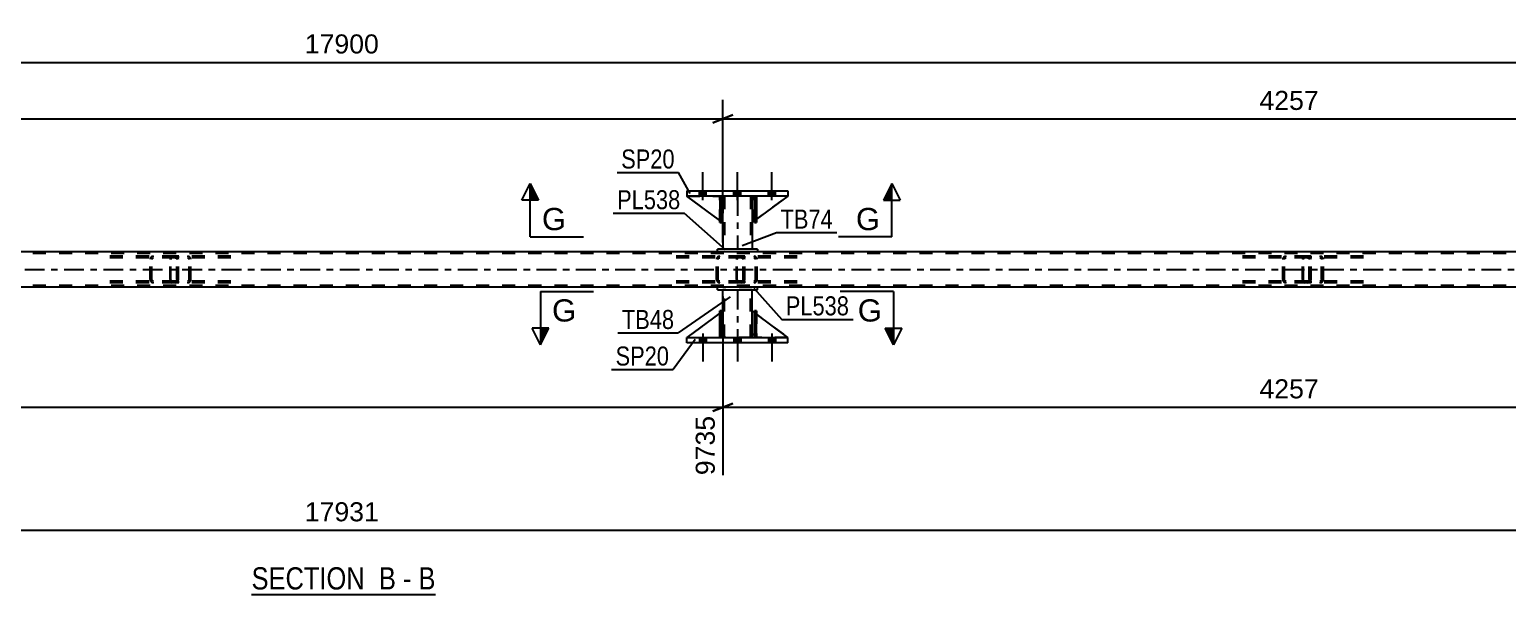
# Model space of a CAD drawing. Header units: millimetres. Extents: x -49 to 792, y -433 to 161.
# Drawn here: x 347.9 to 570.1, y -260 to -175 of the extents above; entities that cross this region are included whole.
import ezdxf

# ---------------------------------------------------------------- set-up
doc = ezdxf.new("R2010")
doc.units = ezdxf.units.MM
doc.linetypes.add('DXK_LINE_DOT2', pattern=[3.9198, 1.9599, -1.9599])
doc.linetypes.add('DXK_LINE_DOT3', pattern=[5.9187, 2.979, -0.9799, 0.9799, -0.9799])
doc.styles.add('Arial', font='ARIAL.TTF', dxfattribs={"height": 0.2})
doc.styles.add('Arial Narrow', font='ARIALN.TTF', dxfattribs={"height": 0.2})

# ---------------------------------------------------------------- blocks, each defined once
blk = doc.blocks.new('Unknown-203723993-17 - 5065')
at = {"color": 6, "linetype": 'Continuous'}
blk.add_line((381.32, -259.99), (408.96, -259.99), dxfattribs=at)
at = {"color": 0, "linetype": 'Continuous'}
blk.add_wipeout([(399.42, -259.24), (399.42, -255.74), (381.32, -255.74), (381.32, -259.24)], dxfattribs=at)
at = {"color": 7, "linetype": 'Continuous', "style": 'Arial Narrow'}
blk.add_text('SECTION ', height=3.34, dxfattribs=at).set_placement((381.32, -259.24))
at = {"color": 0, "linetype": 'Continuous'}
blk.add_wipeout([(403.03, -259.24), (403.03, -255.74), (400.47, -255.74), (400.47, -259.24)], dxfattribs=at)
at = {"color": 7, "linetype": 'Continuous', "style": 'Arial Narrow'}
blk.add_text('B', height=3.34, dxfattribs=at).set_placement((400.47, -259.24))
at = {"color": 0, "linetype": 'Continuous'}
blk.add_wipeout([(405.36, -259.24), (405.36, -255.74), (404.08, -255.74), (404.08, -259.24)], dxfattribs=at)
at = {"color": 7, "linetype": 'Continuous', "style": 'Arial Narrow'}
blk.add_text('-', height=3.34, dxfattribs=at).set_placement((404.08, -259.24))
at = {"color": 0, "linetype": 'Continuous'}
blk.add_wipeout([(408.96, -259.24), (408.96, -255.74), (406.41, -255.74), (406.41, -259.24)], dxfattribs=at)
at = {"color": 7, "linetype": 'Continuous', "style": 'Arial Narrow'}
blk.add_text('B', height=3.34, dxfattribs=at).set_placement((406.41, -259.24))
blk = doc.blocks.new('Part-203723993-5072 - 5065')
at = {"color": 7, "linetype": 'DXK_LINE_DOT2'}
for p, q in [((540.09, -209.12), (529.23, -209.12)), ((540.09, -209.36), (529.23, -209.36)), ((536.38, -209.42), (536.34, -209.6)), ((536.34, -212.64), (536.34, -209.6)), ((536.6, -209.6), (536.62, -209.51)), ((536.6, -212.64), (536.6, -209.6)), ((536.62, -209.51), (536.67, -209.43)), ((536.85, -209.12), (536.66, -209.16)), ((536.67, -209.43), (536.76, -209.38)), ((536.76, -209.38), (536.85, -209.36)), ((540.28, -209.16), (540.09, -209.12)), ((540.09, -209.36), (540.19, -209.38)), ((540.19, -209.38), (540.27, -209.43)), ((540.27, -209.43), (540.33, -209.51)), ((540.33, -209.51), (540.34, -209.6)), ((540.34, -212.64), (540.34, -209.6)), ((540.6, -209.6), (540.56, -209.42)), ((540.6, -212.64), (540.6, -209.6)), ((540.09, -212.88), (529.23, -212.88)), ((540.09, -213.12), (529.23, -213.12)), ((536.34, -212.64), (536.38, -212.83)), ((536.62, -212.74), (536.6, -212.64)), ((536.67, -212.81), (536.62, -212.74)), ((536.66, -213.09), (536.85, -213.12)), ((536.76, -212.86), (536.67, -212.81)), ((536.85, -212.88), (536.76, -212.86)), ((540.19, -212.86), (540.09, -212.88)), ((540.09, -213.12), (540.28, -213.09)), ((540.27, -212.81), (540.19, -212.86)), ((540.33, -212.74), (540.27, -212.81)), ((540.34, -212.64), (540.33, -212.74)), ((540.56, -212.83), (540.6, -212.64))]:
    blk.add_line(p, q, dxfattribs=at)
for centre, start, end in [((536.83, -209.62), 110.7583, 155.6801), ((540.11, -209.62), 24.3199, 69.2417), ((536.83, -212.62), 204.3199, 249.2417), ((540.11, -212.62), 290.7583, 335.6801)]:
    blk.add_arc(centre, 0.496, start, end, dxfattribs=at)
blk = doc.blocks.new('Part-203723993-5070 - 5065')
at = {"color": 7, "linetype": 'DXK_LINE_DOT2'}
for p, q in [((369.82, -209.12), (358.97, -209.12)), ((369.82, -209.36), (358.97, -209.36)), ((366.11, -209.42), (366.07, -209.6)), ((366.07, -212.64), (366.07, -209.6)), ((366.33, -209.6), (366.35, -209.51)), ((366.33, -212.64), (366.33, -209.6)), ((366.35, -209.51), (366.41, -209.43)), ((366.59, -209.12), (366.39, -209.16)), ((366.41, -209.43), (366.49, -209.38)), ((366.49, -209.38), (366.59, -209.36)), ((370.02, -209.16), (369.82, -209.12)), ((369.82, -209.36), (369.92, -209.38)), ((369.92, -209.38), (370, -209.43)), ((370, -209.43), (370.06, -209.51)), ((370.06, -209.51), (370.08, -209.6)), ((370.08, -212.64), (370.08, -209.6)), ((370.33, -209.6), (370.29, -209.42)), ((370.33, -212.64), (370.33, -209.6)), ((369.82, -212.88), (358.97, -212.88)), ((369.82, -213.12), (358.97, -213.12)), ((366.07, -212.64), (366.11, -212.83)), ((366.35, -212.74), (366.33, -212.64)), ((366.41, -212.81), (366.35, -212.74)), ((366.39, -213.09), (366.59, -213.12)), ((366.49, -212.86), (366.41, -212.81)), ((366.59, -212.88), (366.49, -212.86)), ((369.92, -212.86), (369.82, -212.88)), ((369.82, -213.12), (370.02, -213.09)), ((370, -212.81), (369.92, -212.86)), ((370.06, -212.74), (370, -212.81)), ((370.08, -212.64), (370.06, -212.74)), ((370.29, -212.83), (370.33, -212.64))]:
    blk.add_line(p, q, dxfattribs=at)
for centre, start, end in [((366.57, -209.62), 110.7583, 155.6801), ((369.84, -209.62), 24.3199, 69.2417), ((366.57, -212.62), 204.3199, 249.2417), ((369.84, -212.62), 290.7583, 335.6801)]:
    blk.add_arc(centre, 0.496, start, end, dxfattribs=at)
blk = doc.blocks.new('Part-203723993-5158 - 5065')
at = {"color": 2, "linetype": 'Continuous'}
for p, q in [((446.76, -199.28), (446.76, -200.08)), ((446.76, -199.28), (461.96, -199.28)), ((461.96, -199.28), (461.96, -200.08)), ((461.96, -200.08), (446.76, -200.08))]:
    blk.add_line(p, q, dxfattribs=at)
blk = doc.blocks.new('Part-203723993-5071 - 5065')
at = {"color": 7, "linetype": 'DXK_LINE_DOT2'}
for p, q in [((454.96, -209.12), (444.1, -209.12)), ((454.96, -209.36), (444.1, -209.36)), ((451.25, -209.42), (451.21, -209.6)), ((451.21, -212.64), (451.21, -209.6)), ((451.46, -209.6), (451.48, -209.51)), ((451.46, -212.64), (451.46, -209.6)), ((451.48, -209.51), (451.54, -209.43)), ((451.72, -209.12), (451.52, -209.16)), ((451.54, -209.43), (451.62, -209.38)), ((451.62, -209.38), (451.72, -209.36)), ((455.15, -209.16), (454.96, -209.12)), ((454.96, -209.36), (455.05, -209.38)), ((455.05, -209.38), (455.14, -209.43)), ((455.14, -209.43), (455.19, -209.51)), ((455.19, -209.51), (455.21, -209.6)), ((455.21, -212.64), (455.21, -209.6)), ((455.47, -209.6), (455.43, -209.42)), ((455.47, -212.64), (455.47, -209.6)), ((454.96, -212.88), (444.1, -212.88)), ((454.96, -213.12), (444.1, -213.12)), ((451.21, -212.64), (451.25, -212.83)), ((451.48, -212.74), (451.46, -212.64)), ((451.54, -212.81), (451.48, -212.74)), ((451.52, -213.09), (451.72, -213.12)), ((451.62, -212.86), (451.54, -212.81)), ((451.72, -212.88), (451.62, -212.86)), ((455.05, -212.86), (454.96, -212.88)), ((454.96, -213.12), (455.15, -213.09)), ((455.14, -212.81), (455.05, -212.86)), ((455.19, -212.74), (455.14, -212.81)), ((455.21, -212.64), (455.19, -212.74)), ((455.43, -212.83), (455.47, -212.64))]:
    blk.add_line(p, q, dxfattribs=at)
for centre, start, end in [((451.7, -209.62), 110.7583, 155.6801), ((454.97, -209.62), 24.3199, 69.2417), ((451.7, -212.62), 204.3199, 249.2417), ((454.97, -212.62), 290.7583, 335.6801)]:
    blk.add_arc(centre, 0.496, start, end, dxfattribs=at)
blk = doc.blocks.new('Part-203723993-5080 - 5065')
at = {"color": 7, "linetype": 'DXK_LINE_DOT2'}
for p, q in [((539.36, -209.42), (539.34, -209.6)), ((539.34, -212.64), (539.34, -209.6)), ((539.42, -209.26), (539.36, -209.42)), ((539.5, -209.16), (539.42, -209.26)), ((539.47, -209.6), (539.48, -209.51)), ((539.47, -212.64), (539.47, -209.6)), ((539.48, -209.51), (539.51, -209.43)), ((539.61, -209.12), (539.5, -209.16)), ((539.51, -209.43), (539.56, -209.38)), ((539.56, -209.38), (539.61, -209.36)), ((548.47, -209.12), (539.61, -209.12)), ((548.47, -209.36), (539.61, -209.36)), ((540.6, -209.36), (540.6, -209.12)), ((542.13, -209.16), (541.94, -209.12)), ((541.94, -209.36), (542.04, -209.38)), ((542.04, -209.38), (542.12, -209.43)), ((542.12, -209.43), (542.17, -209.51)), ((542.17, -209.51), (542.19, -209.6)), ((542.19, -212.64), (542.19, -209.6)), ((542.45, -209.6), (542.41, -209.42)), ((542.45, -212.64), (542.45, -209.6)), ((539.34, -212.64), (539.36, -212.83)), ((539.36, -212.83), (539.42, -212.98)), ((539.42, -212.98), (539.5, -213.09)), ((539.48, -212.74), (539.47, -212.64)), ((539.51, -212.81), (539.48, -212.74)), ((539.5, -213.09), (539.61, -213.12)), ((539.56, -212.86), (539.51, -212.81)), ((539.61, -212.88), (539.56, -212.86)), ((548.47, -212.88), (539.61, -212.88)), ((548.47, -213.12), (539.61, -213.12)), ((540.6, -213.12), (540.6, -212.88)), ((542.04, -212.86), (541.94, -212.88)), ((541.94, -213.12), (542.13, -213.09)), ((542.12, -212.81), (542.04, -212.86)), ((542.17, -212.74), (542.12, -212.81)), ((542.19, -212.64), (542.17, -212.74)), ((542.41, -212.83), (542.45, -212.64))]:
    blk.add_line(p, q, dxfattribs=at)
for centre, start, end in [((541.96, -209.62), 23.8494, 68.8059), ((541.96, -212.63), 291.1941, 336.1506)]:
    blk.add_arc(centre, 0.492, start, end, dxfattribs=at)
blk = doc.blocks.new('Part-203723993-5081 - 5065')
at = {"color": 7, "linetype": 'DXK_LINE_DOT2'}
for p, q in [((454.22, -209.42), (454.2, -209.6)), ((454.2, -212.64), (454.2, -209.6)), ((454.28, -209.26), (454.22, -209.42)), ((454.37, -209.16), (454.28, -209.26)), ((454.34, -209.6), (454.35, -209.51)), ((454.34, -212.64), (454.34, -209.6)), ((454.35, -209.51), (454.38, -209.43)), ((454.47, -209.12), (454.37, -209.16)), ((454.38, -209.43), (454.42, -209.38)), ((454.42, -209.38), (454.47, -209.36)), ((463.33, -209.12), (454.47, -209.12)), ((463.33, -209.36), (454.47, -209.36)), ((455.47, -209.36), (455.47, -209.12)), ((457, -209.16), (456.81, -209.12)), ((456.81, -209.36), (456.9, -209.38)), ((456.9, -209.38), (456.99, -209.43)), ((456.99, -209.43), (457.04, -209.51)), ((457.04, -209.51), (457.06, -209.6)), ((457.06, -212.64), (457.06, -209.6)), ((457.31, -209.6), (457.27, -209.42)), ((457.31, -212.64), (457.31, -209.6)), ((454.2, -212.64), (454.22, -212.83)), ((454.22, -212.83), (454.28, -212.98)), ((454.28, -212.98), (454.37, -213.09)), ((454.35, -212.74), (454.34, -212.64)), ((454.38, -212.81), (454.35, -212.74)), ((454.37, -213.09), (454.47, -213.12)), ((454.42, -212.86), (454.38, -212.81)), ((454.47, -212.88), (454.42, -212.86)), ((463.33, -212.88), (454.47, -212.88)), ((463.33, -213.12), (454.47, -213.12)), ((455.47, -213.12), (455.47, -212.88)), ((456.9, -212.86), (456.81, -212.88)), ((456.81, -213.12), (457, -213.09)), ((456.99, -212.81), (456.9, -212.86)), ((457.04, -212.74), (456.99, -212.81)), ((457.06, -212.64), (457.04, -212.74)), ((457.27, -212.83), (457.31, -212.64))]:
    blk.add_line(p, q, dxfattribs=at)
for centre, start, end in [((456.82, -209.62), 23.8494, 68.8059), ((456.82, -212.63), 291.1941, 336.1506)]:
    blk.add_arc(centre, 0.492, start, end, dxfattribs=at)
blk = doc.blocks.new('Part-203723993-5163 - 5065')
at = {"color": 2, "linetype": 'Continuous'}
for p, q in [((446.76, -222.16), (446.76, -221.36)), ((446.76, -221.36), (461.96, -221.36)), ((461.96, -222.16), (446.76, -222.16)), ((461.96, -222.16), (461.96, -221.36))]:
    blk.add_line(p, q, dxfattribs=at)
blk = doc.blocks.new('Bolt-203723993-5291 - 5065')
at = {"linetype": 'Continuous'}
for points in [[(449.68, -199.28), (448.64, -199.28), (448.64, -200.08), (449.68, -200.08)], [(449.68, -199.28), (448.64, -199.28), (448.64, -200.08), (449.68, -200.08)], [(449.68, -199.28), (448.64, -199.28), (448.64, -200.08), (449.68, -200.08)], [(454.88, -199.28), (453.84, -199.28), (453.84, -200.08), (454.88, -200.08)], [(454.88, -199.28), (453.84, -199.28), (453.84, -200.08), (454.88, -200.08)], [(460.08, -199.28), (459.04, -199.28), (459.04, -200.08), (460.08, -200.08)], [(460.08, -199.28), (459.04, -199.28), (459.04, -200.08), (460.08, -200.08)], [(460.08, -199.28), (459.04, -199.28), (459.04, -200.08), (460.08, -200.08)]]:
    blk.add_hatch(color=1, dxfattribs=at).paths.add_polyline_path(points)
at = {"color": 1, "linetype": 'Continuous'}
for p, q in [((449.16, -200.68), (449.16, -196.48)), ((449.16, -200.68), (449.16, -196.48)), ((449.16, -200.68), (449.16, -196.48)), ((454.36, -200.68), (454.36, -196.48)), ((454.36, -200.68), (454.36, -196.48)), ((459.56, -200.68), (459.56, -196.48)), ((459.56, -200.68), (459.56, -196.48)), ((459.56, -200.68), (459.56, -196.48)), ((448.64, -200.08), (448.64, -199.28)), ((448.64, -200.08), (448.64, -199.28)), ((448.64, -200.08), (448.64, -199.28)), ((449.68, -200.08), (449.68, -199.28)), ((449.68, -200.08), (449.68, -199.28)), ((449.68, -200.08), (449.68, -199.28)), ((453.84, -200.08), (453.84, -199.28)), ((453.84, -200.08), (453.84, -199.28)), ((454.88, -200.08), (454.88, -199.28)), ((454.88, -200.08), (454.88, -199.28)), ((459.04, -200.08), (459.04, -199.28)), ((459.04, -200.08), (459.04, -199.28)), ((459.04, -200.08), (459.04, -199.28)), ((460.08, -200.08), (460.08, -199.28)), ((460.08, -200.08), (460.08, -199.28)), ((460.08, -200.08), (460.08, -199.28))]:
    blk.add_line(p, q, dxfattribs=at)
blk = doc.blocks.new('Part-203723993-5082 - 5065')
at = {"color": 7, "linetype": 'DXK_LINE_DOT2'}
for p, q in [((369.09, -209.42), (369.07, -209.6)), ((369.07, -212.64), (369.07, -209.6)), ((369.15, -209.26), (369.09, -209.42)), ((369.24, -209.16), (369.15, -209.26)), ((369.2, -209.6), (369.21, -209.51)), ((369.2, -212.64), (369.2, -209.6)), ((369.21, -209.51), (369.24, -209.43)), ((369.34, -209.12), (369.24, -209.16)), ((369.24, -209.43), (369.29, -209.38)), ((369.29, -209.38), (369.34, -209.36)), ((378.2, -209.12), (369.34, -209.12)), ((378.2, -209.36), (369.34, -209.36)), ((370.33, -209.36), (370.33, -209.12)), ((371.87, -209.16), (371.67, -209.12)), ((371.67, -209.36), (371.77, -209.38)), ((371.77, -209.38), (371.85, -209.43)), ((371.85, -209.43), (371.91, -209.51)), ((371.91, -209.51), (371.93, -209.6)), ((371.93, -212.64), (371.93, -209.6)), ((372.18, -209.6), (372.14, -209.42)), ((372.18, -212.64), (372.18, -209.6)), ((369.07, -212.64), (369.09, -212.83)), ((369.09, -212.83), (369.15, -212.98)), ((369.15, -212.98), (369.24, -213.09)), ((369.21, -212.74), (369.2, -212.64)), ((369.24, -212.81), (369.21, -212.74)), ((369.29, -212.86), (369.24, -212.81)), ((369.24, -213.09), (369.34, -213.12)), ((369.34, -212.88), (369.29, -212.86)), ((378.2, -212.88), (369.34, -212.88)), ((378.2, -213.12), (369.34, -213.12)), ((370.33, -213.12), (370.33, -212.88)), ((371.77, -212.86), (371.67, -212.88)), ((371.67, -213.12), (371.87, -213.09)), ((371.85, -212.81), (371.77, -212.86)), ((371.91, -212.74), (371.85, -212.81)), ((371.93, -212.64), (371.91, -212.74)), ((372.14, -212.83), (372.18, -212.64))]:
    blk.add_line(p, q, dxfattribs=at)
for centre, start, end in [((371.69, -209.62), 23.8494, 68.8059), ((371.69, -212.63), 291.1941, 336.1506)]:
    blk.add_arc(centre, 0.492, start, end, dxfattribs=at)
blk = doc.blocks.new('Part-203723993-5133 - 5065')
at = {"color": 2, "linetype": 'Continuous'}
for p, q in [((452.03, -200.08), (451.71, -200.08)), ((451.71, -200.08), (451.71, -204.08)), ((452.03, -200.08), (452.03, -200.08)), ((452.03, -200.08), (452.03, -204.08)), ((452.03, -204.08), (451.71, -204.08))]:
    blk.add_line(p, q, dxfattribs=at)
at = {"color": 7, "linetype": 'DXK_LINE_DOT2'}
for p, q in [((451.71, -200.08), (451.71, -200.68)), ((451.71, -200.08), (451.71, -200.08)), ((452.03, -200.68), (451.71, -200.68)), ((451.71, -200.68), (451.71, -204.08)), ((452.03, -200.68), (452.03, -200.08)), ((452.03, -200.08), (452.03, -200.08)), ((452.03, -204.08), (452.03, -200.68))]:
    blk.add_line(p, q, dxfattribs=at)
blk = doc.blocks.new('Part-203723993-5213 - 5065')
at = {"color": 2, "linetype": 'Continuous'}
for p, q in [((456.91, -221.36), (456.91, -217.36)), ((456.91, -217.36), (457.23, -217.36)), ((457.23, -221.36), (457.23, -217.36)), ((456.91, -221.36), (456.91, -221.36)), ((457.23, -221.36), (456.91, -221.36))]:
    blk.add_line(p, q, dxfattribs=at)
at = {"color": 7, "linetype": 'DXK_LINE_DOT2'}
for p, q in [((456.91, -217.36), (456.91, -220.76)), ((457.23, -220.76), (457.23, -217.36)), ((456.91, -220.76), (456.91, -221.36)), ((456.91, -220.76), (457.23, -220.76)), ((456.91, -221.36), (456.91, -221.36)), ((456.91, -221.36), (456.91, -221.36)), ((457.23, -221.36), (457.23, -220.76)), ((457.23, -221.36), (457.23, -221.36))]:
    blk.add_line(p, q, dxfattribs=at)
blk = doc.blocks.new('Part-203723993-5225 - 5065')
at = {"color": 7, "linetype": 'DXK_LINE_DOT2'}
for p, q in [((451.71, -200.68), (451.71, -200.08)), ((451.71, -200.08), (451.71, -200.08)), ((451.71, -200.08), (451.71, -204.08)), ((451.71, -200.08), (452.03, -200.08)), ((451.71, -204.08), (451.71, -200.68)), ((451.71, -200.68), (452.03, -200.68)), ((452.03, -200.08), (452.03, -200.68)), ((452.03, -204.08), (452.03, -200.08)), ((452.03, -200.68), (452.03, -204.08)), ((451.71, -204.08), (452.03, -204.08))]:
    blk.add_line(p, q, dxfattribs=at)
blk = doc.blocks.new('Part-203723993-5114 - 5065')
at = {"color": 2, "linetype": 'Continuous'}
for p, q in [((457.36, -213.76), (451.36, -213.76)), ((451.36, -214.16), (451.36, -213.76)), ((451.36, -214.16), (457.36, -214.16)), ((457.36, -214.16), (457.36, -213.76))]:
    blk.add_line(p, q, dxfattribs=at)
blk = doc.blocks.new('Part-203723993-5119 - 5065')
at = {"color": 2, "linetype": 'Continuous'}
for p, q in [((457.36, -208.08), (451.36, -208.08)), ((451.36, -208.48), (451.36, -208.08)), ((457.36, -208.48), (451.36, -208.48)), ((457.36, -208.08), (457.36, -208.48))]:
    blk.add_line(p, q, dxfattribs=at)
blk = doc.blocks.new('Part-203723993-5132 - 5065')
at = {"color": 2, "linetype": 'Continuous'}
for p, q in [((457.23, -200.08), (456.91, -200.08)), ((456.91, -200.08), (456.91, -204.08)), ((457.23, -200.08), (457.23, -200.08)), ((457.23, -200.08), (457.23, -204.08)), ((457.23, -204.08), (456.91, -204.08))]:
    blk.add_line(p, q, dxfattribs=at)
at = {"color": 7, "linetype": 'DXK_LINE_DOT2'}
for p, q in [((456.91, -200.08), (456.91, -200.68)), ((456.91, -200.08), (456.91, -200.08)), ((457.23, -200.68), (456.91, -200.68)), ((456.91, -200.68), (456.91, -204.08)), ((457.23, -200.68), (457.23, -200.08)), ((457.23, -200.08), (457.23, -200.08)), ((457.23, -204.08), (457.23, -200.68))]:
    blk.add_line(p, q, dxfattribs=at)
blk = doc.blocks.new('Part-203723993-5138 - 5065')
at = {"color": 2, "linetype": 'Continuous'}
for p, q in [((452.16, -200.08), (452.16, -200.68)), ((456.56, -200.08), (456.56, -200.68)), ((452.16, -204.08), (452.16, -208.08)), ((456.56, -204.08), (456.56, -208.08))]:
    blk.add_line(p, q, dxfattribs=at)
at = {"color": 7, "linetype": 'DXK_LINE_DOT2'}
for p, q in [((456.56, -200.08), (452.16, -200.08)), ((452.16, -200.68), (452.16, -204.08)), ((452.4, -200.08), (452.4, -208.08)), ((456.32, -200.08), (456.32, -208.08)), ((456.56, -200.68), (456.56, -204.08)), ((456.56, -208.08), (452.16, -208.08))]:
    blk.add_line(p, q, dxfattribs=at)
at = {"color": 7, "linetype": 'DXK_LINE_DOT3'}
blk.add_line((454.36, -200.08), (454.36, -208.08), dxfattribs=at)
blk = doc.blocks.new('Part-203723993-5139 - 5065')
at = {"color": 7, "linetype": 'DXK_LINE_DOT2'}
for p, q in [((456.56, -220.76), (456.56, -217.36)), ((456.56, -217.36), (461.96, -221.36)), ((457.16, -221.36), (456.56, -220.76)), ((461.96, -221.36), (457.16, -221.36))]:
    blk.add_line(p, q, dxfattribs=at)
blk = doc.blocks.new('Part-203723993-5140 - 5065')
at = {"color": 2, "linetype": 'Continuous'}
for p, q in [((456.56, -220.76), (456.56, -217.36)), ((456.56, -217.36), (456.91, -217.63)), ((461.96, -221.36), (457.23, -217.86)), ((456.91, -221.12), (456.56, -220.76))]:
    blk.add_line(p, q, dxfattribs=at)
at = {"color": 7, "linetype": 'DXK_LINE_DOT2'}
for p, q in [((457.23, -217.86), (456.91, -217.63)), ((456.91, -221.12), (457.16, -221.36)), ((457.16, -221.36), (461.96, -221.36))]:
    blk.add_line(p, q, dxfattribs=at)
blk = doc.blocks.new('Part-203723993-5141 - 5065')
at = {"color": 7, "linetype": 'DXK_LINE_DOT2'}
for p, q in [((452.16, -217.36), (446.76, -221.36)), ((452.16, -220.76), (452.16, -217.36)), ((452.16, -217.36), (452.16, -220.76)), ((446.76, -221.36), (451.56, -221.36)), ((451.56, -221.36), (452.16, -220.76)), ((452.16, -220.76), (451.56, -221.36)), ((452.16, -220.76), (452.16, -220.76))]:
    blk.add_line(p, q, dxfattribs=at)
blk = doc.blocks.new('Part-203723993-5210 - 5065')
at = {"color": 2, "linetype": 'Continuous'}
for p, q in [((451.71, -217.69), (446.76, -221.36)), ((452.16, -217.36), (452.03, -217.46)), ((452.16, -220.76), (452.16, -217.36)), ((451.71, -221.21), (451.56, -221.36)), ((452.16, -220.76), (452.03, -220.89)), ((452.16, -220.76), (452.16, -220.76))]:
    blk.add_line(p, q, dxfattribs=at)
at = {"color": 7, "linetype": 'DXK_LINE_DOT2'}
for p, q in [((452.03, -217.46), (451.71, -217.69)), ((452.16, -220.76), (452.16, -217.36)), ((446.76, -221.36), (446.76, -221.36)), ((446.76, -221.36), (451.56, -221.36)), ((452.16, -220.76), (451.56, -221.36)), ((452.03, -220.89), (451.71, -221.21))]:
    blk.add_line(p, q, dxfattribs=at)
blk = doc.blocks.new('Part-203723993-5211 - 5065')
at = {"color": 7, "linetype": 'DXK_LINE_DOT2'}
for p, q in [((457.23, -217.36), (456.91, -217.36)), ((456.91, -220.76), (456.91, -217.36)), ((456.91, -221.36), (456.91, -217.36)), ((457.23, -217.36), (457.23, -220.76)), ((457.23, -221.36), (457.23, -217.36)), ((457.23, -220.76), (456.91, -220.76)), ((456.91, -221.36), (456.91, -220.76)), ((457.23, -221.36), (456.91, -221.36)), ((457.23, -220.76), (457.23, -221.36)), ((457.23, -221.36), (457.23, -221.36))]:
    blk.add_line(p, q, dxfattribs=at)
blk = doc.blocks.new('Part-203723993-5212 - 5065')
at = {"color": 7, "linetype": 'DXK_LINE_DOT2'}
for p, q in [((452.03, -217.36), (451.71, -217.36)), ((451.71, -220.76), (451.71, -217.36)), ((451.71, -221.36), (451.71, -217.36)), ((452.03, -217.36), (452.03, -220.76)), ((452.03, -221.36), (452.03, -217.36)), ((452.03, -220.76), (451.71, -220.76)), ((451.71, -221.36), (451.71, -220.76)), ((452.03, -221.36), (451.71, -221.36)), ((452.03, -220.76), (452.03, -221.36)), ((452.03, -221.36), (452.03, -221.36))]:
    blk.add_line(p, q, dxfattribs=at)
blk = doc.blocks.new('Part-203723993-5214 - 5065')
at = {"color": 2, "linetype": 'Continuous'}
for p, q in [((451.71, -221.36), (451.71, -217.36)), ((451.71, -217.36), (452.03, -217.36)), ((452.03, -221.36), (452.03, -217.36)), ((451.71, -221.36), (451.71, -221.36)), ((452.03, -221.36), (451.71, -221.36))]:
    blk.add_line(p, q, dxfattribs=at)
at = {"color": 7, "linetype": 'DXK_LINE_DOT2'}
for p, q in [((451.71, -217.36), (451.71, -220.76)), ((452.03, -220.76), (452.03, -217.36)), ((451.71, -220.76), (451.71, -221.36)), ((451.71, -220.76), (452.03, -220.76)), ((451.71, -221.36), (451.71, -221.36)), ((451.71, -221.36), (451.71, -221.36)), ((452.03, -221.36), (452.03, -220.76)), ((452.03, -221.36), (452.03, -221.36))]:
    blk.add_line(p, q, dxfattribs=at)
blk = doc.blocks.new('Part-203723993-5219 - 5065')
at = {"color": 2, "linetype": 'Continuous'}
for p, q in [((452.16, -217.36), (452.16, -214.16)), ((456.56, -217.36), (456.56, -214.16)), ((452.16, -221.36), (452.16, -220.76)), ((456.56, -221.36), (456.56, -220.76))]:
    blk.add_line(p, q, dxfattribs=at)
at = {"color": 7, "linetype": 'DXK_LINE_DOT2'}
for p, q in [((456.56, -214.16), (452.16, -214.16)), ((452.4, -221.36), (452.4, -214.16)), ((456.32, -221.36), (456.32, -214.16)), ((452.16, -220.76), (452.16, -217.36)), ((456.56, -220.76), (456.56, -217.36)), ((456.56, -221.36), (452.16, -221.36))]:
    blk.add_line(p, q, dxfattribs=at)
at = {"color": 7, "linetype": 'DXK_LINE_DOT3'}
blk.add_line((454.36, -214.16), (454.36, -221.36), dxfattribs=at)
blk = doc.blocks.new('Part-203723993-5220 - 5065')
at = {"color": 7, "linetype": 'DXK_LINE_DOT2'}
for p, q in [((457.16, -200.08), (456.56, -200.68)), ((456.56, -204.08), (461.96, -200.08)), ((456.56, -200.68), (456.56, -204.08)), ((461.96, -200.08), (457.16, -200.08))]:
    blk.add_line(p, q, dxfattribs=at)
blk = doc.blocks.new('Part-203723993-5221 - 5065')
at = {"color": 2, "linetype": 'Continuous'}
for p, q in [((456.91, -200.33), (456.56, -200.68)), ((456.56, -200.68), (456.56, -204.08)), ((461.96, -200.08), (457.23, -203.58)), ((456.56, -204.08), (456.91, -203.82))]:
    blk.add_line(p, q, dxfattribs=at)
at = {"color": 7, "linetype": 'DXK_LINE_DOT2'}
for p, q in [((457.16, -200.08), (456.91, -200.33)), ((461.96, -200.08), (457.16, -200.08)), ((461.96, -200.08), (461.96, -200.08)), ((461.96, -200.08), (461.96, -200.08)), ((457.23, -203.58), (456.91, -203.82))]:
    blk.add_line(p, q, dxfattribs=at)
blk = doc.blocks.new('Part-203723993-5222 - 5065')
at = {"color": 7, "linetype": 'DXK_LINE_DOT2'}
for p, q in [((452.16, -204.08), (446.76, -200.08)), ((446.76, -200.08), (451.56, -200.08)), ((451.56, -200.08), (452.16, -200.68)), ((452.16, -200.68), (451.56, -200.08)), ((452.16, -200.68), (452.16, -204.08)), ((452.16, -200.68), (452.16, -200.68)), ((452.16, -200.68), (452.16, -204.08))]:
    blk.add_line(p, q, dxfattribs=at)
blk = doc.blocks.new('Part-203723993-5223 - 5065')
at = {"color": 2, "linetype": 'Continuous'}
for p, q in [((451.71, -203.75), (446.76, -200.08)), ((451.71, -200.24), (451.56, -200.08)), ((452.16, -200.68), (452.03, -200.56)), ((452.16, -200.68), (452.16, -200.68)), ((452.16, -204.08), (452.16, -200.68)), ((452.03, -203.99), (452.16, -204.08)), ((452.16, -204.08), (452.16, -204.08))]:
    blk.add_line(p, q, dxfattribs=at)
at = {"color": 7, "linetype": 'DXK_LINE_DOT2'}
for p, q in [((451.56, -200.08), (446.76, -200.08)), ((446.76, -200.08), (446.76, -200.08)), ((451.56, -200.08), (452.16, -200.68)), ((452.03, -200.56), (451.71, -200.24)), ((452.16, -200.68), (452.16, -204.08)), ((452.03, -203.99), (451.71, -203.75))]:
    blk.add_line(p, q, dxfattribs=at)
blk = doc.blocks.new('Part-203723993-5224 - 5065')
at = {"color": 7, "linetype": 'DXK_LINE_DOT2'}
for p, q in [((456.91, -200.68), (456.91, -200.08)), ((456.91, -200.08), (456.91, -200.08)), ((456.91, -200.08), (456.91, -204.08)), ((456.91, -200.08), (457.23, -200.08)), ((456.91, -204.08), (456.91, -200.68)), ((456.91, -200.68), (457.23, -200.68)), ((457.23, -200.08), (457.23, -200.68)), ((457.23, -204.08), (457.23, -200.08)), ((457.23, -200.68), (457.23, -204.08)), ((456.91, -204.08), (457.23, -204.08))]:
    blk.add_line(p, q, dxfattribs=at)
blk = doc.blocks.new('Part-203723993-5247 - 5065')
at = {"color": 7, "linetype": 'DXK_LINE_DOT2'}
for p, q in [((718.87, -208.72), (62.84, -208.72)), ((457.36, -208.48), (451.36, -208.48)), ((718.87, -213.52), (62.84, -213.52))]:
    blk.add_line(p, q, dxfattribs=at)
at = {"color": 2, "linetype": 'Continuous'}
for p, q in [((451.36, -208.48), (201.95, -208.48)), ((621.63, -208.48), (457.36, -208.48)), ((718.87, -213.76), (62.84, -213.76))]:
    blk.add_line(p, q, dxfattribs=at)
at = {"color": 7, "linetype": 'DXK_LINE_DOT3'}
blk.add_line((63.12, -211.12), (718.87, -211.12), dxfattribs=at)
blk = doc.blocks.new('Bolt-203723993-5292 - 5065')
at = {"linetype": 'Continuous'}
for points in [[(448.64, -222.16), (449.68, -222.16), (449.68, -221.36), (448.64, -221.36)], [(448.64, -222.16), (449.68, -222.16), (449.68, -221.36), (448.64, -221.36)], [(448.64, -222.16), (449.68, -222.16), (449.68, -221.36), (448.64, -221.36)], [(453.84, -222.16), (454.88, -222.16), (454.88, -221.36), (453.84, -221.36)], [(453.84, -222.16), (454.88, -222.16), (454.88, -221.36), (453.84, -221.36)], [(459.04, -222.16), (460.08, -222.16), (460.08, -221.36), (459.04, -221.36)], [(459.04, -222.16), (460.08, -222.16), (460.08, -221.36), (459.04, -221.36)], [(459.04, -222.16), (460.08, -222.16), (460.08, -221.36), (459.04, -221.36)]]:
    blk.add_hatch(color=1, dxfattribs=at).paths.add_polyline_path(points)
at = {"color": 1, "linetype": 'Continuous'}
for p, q in [((448.64, -221.36), (448.64, -222.16)), ((448.64, -221.36), (448.64, -222.16)), ((448.64, -221.36), (448.64, -222.16)), ((449.16, -220.76), (449.16, -224.96)), ((449.16, -220.76), (449.16, -224.96)), ((449.16, -220.76), (449.16, -224.96)), ((449.68, -221.36), (449.68, -222.16)), ((449.68, -221.36), (449.68, -222.16)), ((449.68, -221.36), (449.68, -222.16)), ((453.84, -221.36), (453.84, -222.16)), ((453.84, -221.36), (453.84, -222.16)), ((454.36, -220.76), (454.36, -224.96)), ((454.36, -220.76), (454.36, -224.96)), ((454.88, -221.36), (454.88, -222.16)), ((454.88, -221.36), (454.88, -222.16)), ((459.04, -221.36), (459.04, -222.16)), ((459.04, -221.36), (459.04, -222.16)), ((459.04, -221.36), (459.04, -222.16)), ((459.56, -220.76), (459.56, -224.96)), ((459.56, -220.76), (459.56, -224.96)), ((459.56, -220.76), (459.56, -224.96)), ((460.08, -221.36), (460.08, -222.16)), ((460.08, -221.36), (460.08, -222.16)), ((460.08, -221.36), (460.08, -222.16))]:
    blk.add_line(p, q, dxfattribs=at)
blk = doc.blocks.new('StraightDimension-203723993-5414 - 5065')
at = {"color": 7, "linetype": 'Continuous'}
for p, q in [((452.16, -215.16), (452.16, -242.05)), ((196.75, -231.85), (452.16, -231.85)), ((450.66, -232.45), (453.66, -231.25))]:
    blk.add_line(p, q, dxfattribs=at)
at = {"color": 0, "linetype": 'Continuous'}
blk.add_wipeout([(451.56, -232.55), (447.36, -232.55), (447.36, -242.65), (451.56, -242.65)], dxfattribs=at)
at = {"color": 3, "linetype": 'Continuous', "style": 'Arial'}
blk.add_text('9735', height=2.865, rotation=90.0002, dxfattribs=at).set_placement((450.96, -242.05))
blk = doc.blocks.new('StraightDimension-203723993-5331 - 5065')
at = {"color": 7, "linetype": 'Continuous'}
blk.add_line((61.64, -250.34), (728.13, -250.34), dxfattribs=at)
at = {"color": 0}
blk.add_wipeout([(401.04, -249.59), (401.04, -245.39), (388.72, -245.39), (388.72, -249.59)], dxfattribs=at)
at = {"color": 3, "style": 'Arial'}
blk.add_text('17931', height=2.865, dxfattribs=at).set_placement((389.32, -248.99))
blk = doc.blocks.new('StraightDimension-203723993-5424 - 5065')
at = {"color": 7, "linetype": 'Continuous'}
for p, q in [((452.16, -215.16), (452.16, -242.05)), ((622.43, -215.16), (622.43, -244.27)), ((453.66, -231.25), (450.66, -232.45)), ((452.16, -231.85), (622.43, -231.85)), ((620.93, -232.45), (623.93, -231.25))]:
    blk.add_line(p, q, dxfattribs=at)
at = {"color": 0}
blk.add_wipeout([(542.34, -231.1), (542.34, -226.9), (532.25, -226.9), (532.25, -231.1)], dxfattribs=at)
at = {"color": 0, "linetype": 'Continuous'}
blk.add_wipeout([(621.83, -232.55), (617.63, -232.55), (617.63, -244.87), (621.83, -244.87)], dxfattribs=at)
at = {"color": 3, "style": 'Arial'}
blk.add_text('4257', height=2.865, dxfattribs=at).set_placement((532.85, -230.5))
at = {"color": 3, "linetype": 'Continuous', "style": 'Arial'}
blk.add_text('13991', height=2.865, rotation=90.0002, dxfattribs=at).set_placement((621.23, -244.27))
blk = doc.blocks.new('StraightDimension-203723993-5458 - 5065')
at = {"color": 7, "linetype": 'Continuous'}
for p, q in [((452.16, -207.08), (452.16, -185.63)), ((196.75, -188.48), (452.16, -188.48)), ((450.66, -189.08), (453.66, -187.88))]:
    blk.add_line(p, q, dxfattribs=at)
blk = doc.blocks.new('StraightDimension-203723993-5468 - 5065')
at = {"color": 7, "linetype": 'Continuous'}
for p, q in [((452.16, -207.08), (452.16, -185.63)), ((622.43, -207.08), (622.43, -185.63)), ((453.66, -187.88), (450.66, -189.08)), ((452.16, -188.48), (622.43, -188.48)), ((620.93, -189.08), (623.93, -187.88))]:
    blk.add_line(p, q, dxfattribs=at)
at = {"color": 0}
blk.add_wipeout([(542.34, -187.73), (542.34, -183.53), (532.25, -183.53), (532.25, -187.73)], dxfattribs=at)
at = {"color": 3, "style": 'Arial'}
blk.add_text('4257', height=2.865, dxfattribs=at).set_placement((532.85, -187.13))
blk = doc.blocks.new('StraightDimension-203723993-5514 - 5065')
at = {"color": 7, "linetype": 'Continuous'}
blk.add_line((62.27, -179.99), (727.49, -179.99), dxfattribs=at)
at = {"color": 0}
blk.add_wipeout([(401.04, -179.24), (401.04, -175.04), (388.72, -175.04), (388.72, -179.24)], dxfattribs=at)
at = {"color": 3, "style": 'Arial'}
blk.add_text('17900', height=2.865, dxfattribs=at).set_placement((389.32, -178.64))
blk = doc.blocks.new('Mark-203723993-5154 - 5065')
at = {"color": 0}
blk.add_wipeout([(444.92, -195.94), (444.92, -192.94), (436.89, -192.94), (436.89, -195.94)], dxfattribs=at)
blk.add_wipeout([(444.92, -195.94), (444.92, -192.94), (436.89, -192.94), (436.89, -195.94)], dxfattribs=at)
at = {"color": 30, "linetype": 'Continuous'}
for p in [(436.29, -196.54), (447.27, -199.68)]:
    blk.add_line(p, (445.52, -196.54), dxfattribs=at)
at = {"color": 3, "style": 'Arial Narrow'}
blk.add_text('SP20', height=2.863, dxfattribs=at).set_placement((436.89, -195.94))
blk = doc.blocks.new('Mark-203723993-5110 - 5065')
at = {"color": 0}
blk.add_wipeout([(471.14, -218.02), (471.14, -215.02), (461.64, -215.02), (461.64, -218.02)], dxfattribs=at)
blk.add_wipeout([(471.14, -218.02), (471.14, -215.02), (461.64, -215.02), (461.64, -218.02)], dxfattribs=at)
at = {"color": 30, "linetype": 'Continuous'}
for p, q in [((456.81, -213.94), (461.04, -218.62)), ((461.04, -218.62), (471.74, -218.62))]:
    blk.add_line(p, q, dxfattribs=at)
at = {"color": 3, "style": 'Arial Narrow'}
blk.add_text('PL538', height=2.863, dxfattribs=at).set_placement((461.64, -218.02))
blk = doc.blocks.new('Mark-203723993-5115 - 5065')
at = {"color": 0}
blk.add_wipeout([(445.78, -202.06), (445.78, -199.06), (436.28, -199.06), (436.28, -202.06)], dxfattribs=at)
blk.add_wipeout([(445.78, -202.06), (445.78, -199.06), (436.28, -199.06), (436.28, -202.06)], dxfattribs=at)
at = {"color": 30, "linetype": 'Continuous'}
for p in [(435.68, -202.66), (452.57, -208.17)]:
    blk.add_line(p, (446.38, -202.66), dxfattribs=at)
at = {"color": 3, "style": 'Arial Narrow'}
blk.add_text('PL538', height=2.863, dxfattribs=at).set_placement((436.28, -202.06))
blk = doc.blocks.new('Mark-203723993-5134 - 5065')
at = {"color": 0}
blk.add_wipeout([(468.71, -204.98), (468.71, -201.98), (460.85, -201.98), (460.85, -204.98)], dxfattribs=at)
blk.add_wipeout([(468.71, -204.98), (468.71, -201.98), (460.85, -201.98), (460.85, -204.98)], dxfattribs=at)
at = {"color": 30, "linetype": 'Continuous'}
for p, q in [((455.08, -207.52), (460.25, -205.58)), ((460.25, -205.58), (469.31, -205.58))]:
    blk.add_line(p, q, dxfattribs=at)
at = {"color": 3, "style": 'Arial Narrow'}
blk.add_text('TB74', height=2.863, dxfattribs=at).set_placement((460.85, -204.98))
blk = doc.blocks.new('Mark-203723993-5159 - 5065')
at = {"color": 0}
blk.add_wipeout([(444.09, -225.57), (444.09, -222.57), (436.05, -222.57), (436.05, -225.57)], dxfattribs=at)
blk.add_wipeout([(444.09, -225.57), (444.09, -222.57), (436.05, -222.57), (436.05, -225.57)], dxfattribs=at)
at = {"color": 30, "linetype": 'Continuous'}
for p in [(448.02, -221.64), (435.45, -226.17)]:
    blk.add_line(p, (444.69, -226.17), dxfattribs=at)
at = {"color": 3, "style": 'Arial Narrow'}
blk.add_text('SP20', height=2.863, dxfattribs=at).set_placement((436.05, -225.57))
blk = doc.blocks.new('Mark-203723993-5215 - 5065')
at = {"color": 0}
blk.add_wipeout([(444.86, -220.07), (444.86, -217.07), (437, -217.07), (437, -220.07)], dxfattribs=at)
blk.add_wipeout([(444.86, -220.07), (444.86, -217.07), (437, -217.07), (437, -220.07)], dxfattribs=at)
at = {"color": 30, "linetype": 'Continuous'}
for p in [(453.28, -215.22), (436.4, -220.67)]:
    blk.add_line(p, (445.46, -220.67), dxfattribs=at)
at = {"color": 3, "style": 'Arial Narrow'}
blk.add_text('TB48', height=2.863, dxfattribs=at).set_placement((437, -220.07))
blk = doc.blocks.new('SectionMark-203723993-5532 - 5065')
at = {"color": 6, "linetype": 'Continuous'}
for p, q in [((421.97, -200.71), (423.22, -198.21)), ((423.22, -206.21), (423.22, -198.21)), ((477.56, -206.21), (477.56, -198.21)), ((477.56, -198.21), (478.81, -200.71))]:
    blk.add_line(p, q, dxfattribs=at)
at = {"color": 0, "linetype": 'Continuous'}
for points in [[(428.6, -205.21), (428.6, -201.71), (424.97, -201.71), (424.97, -205.21)], [(475.81, -205.21), (475.81, -201.71), (472.18, -201.71), (472.18, -205.21)]]:
    blk.add_wipeout(points, dxfattribs=at)
at = {"linetype": 'Continuous'}
for points in [[(424.47, -200.71), (423.22, -200.71), (423.22, -198.21)], [(477.56, -200.71), (476.31, -200.71), (477.56, -198.21)]]:
    blk.add_hatch(color=6, dxfattribs=at).paths.add_polyline_path(points)
at = {"color": 6, "linetype": 'Continuous'}
for p, q in [((423.22, -198.21), (424.47, -200.71)), ((477.56, -198.21), (476.31, -200.71)), ((424.47, -200.71), (421.97, -200.71)), ((476.31, -200.71), (478.81, -200.71)), ((423.22, -206.21), (431.22, -206.21)), ((477.56, -206.21), (469.56, -206.21))]:
    blk.add_line(p, q, dxfattribs=at)
at = {"color": 3, "linetype": 'Continuous', "style": 'Arial'}
for p in [(424.97, -205.21), (472.18, -205.21)]:
    blk.add_text('G', height=3.34, dxfattribs=at).set_placement(p)
blk = doc.blocks.new('SectionMark-203723993-5534 - 5065')
at = {"color": 6, "linetype": 'Continuous'}
for p, q in [((424.74, -214.45), (424.74, -222.45)), ((477.83, -214.45), (477.83, -222.45)), ((424.74, -222.45), (423.49, -219.95)), ((479.08, -219.95), (477.83, -222.45))]:
    blk.add_line(p, q, dxfattribs=at)
at = {"color": 0, "linetype": 'Continuous'}
for points in [[(430.12, -218.95), (430.12, -215.45), (426.49, -215.45), (426.49, -218.95)], [(476.08, -218.95), (476.08, -215.45), (472.45, -215.45), (472.45, -218.95)]]:
    blk.add_wipeout(points, dxfattribs=at)
at = {"linetype": 'Continuous'}
for points in [[(424.74, -219.95), (425.99, -219.95), (424.74, -222.45)], [(476.58, -219.95), (477.83, -219.95), (477.83, -222.45)]]:
    blk.add_hatch(color=6, dxfattribs=at).paths.add_polyline_path(points)
at = {"color": 6, "linetype": 'Continuous'}
for p, q in [((424.74, -214.45), (432.74, -214.45)), ((477.83, -214.45), (469.83, -214.45)), ((425.99, -219.95), (423.49, -219.95)), ((424.74, -222.45), (425.99, -219.95)), ((476.58, -219.95), (479.08, -219.95)), ((477.83, -222.45), (476.58, -219.95))]:
    blk.add_line(p, q, dxfattribs=at)
at = {"color": 3, "linetype": 'Continuous', "style": 'Arial'}
for p in [(426.49, -218.95), (472.45, -218.95)]:
    blk.add_text('G', height=3.34, dxfattribs=at).set_placement(p)

msp = doc.modelspace()

# ---------------------------------------------------------------- block references
for name in ['Bolt-203723993-5291 - 5065', 'Part-203723993-5158 - 5065', 'Part-203723993-5222 - 5065', 'Part-203723993-5223 - 5065', 'Part-203723993-5133 - 5065', 'Part-203723993-5225 - 5065', 'Part-203723993-5138 - 5065', 'Part-203723993-5220 - 5065', 'Part-203723993-5221 - 5065', 'Part-203723993-5132 - 5065', 'Part-203723993-5224 - 5065', 'Part-203723993-5247 - 5065', 'Part-203723993-5119 - 5065', 'Part-203723993-5070 - 5065', 'Part-203723993-5082 - 5065', 'Part-203723993-5071 - 5065', 'Part-203723993-5081 - 5065', 'Part-203723993-5072 - 5065', 'Part-203723993-5080 - 5065', 'Part-203723993-5114 - 5065', 'Part-203723993-5219 - 5065', 'Part-203723993-5141 - 5065', 'Part-203723993-5210 - 5065', 'Part-203723993-5212 - 5065', 'Part-203723993-5214 - 5065', 'Part-203723993-5139 - 5065', 'Part-203723993-5140 - 5065', 'Part-203723993-5213 - 5065', 'Part-203723993-5211 - 5065', 'Part-203723993-5163 - 5065', 'Bolt-203723993-5292 - 5065', 'Unknown-203723993-17 - 5065']:
    msp.add_blockref(name, (0, 0))

# ---------------------------------------------------------------- next in the draw order: block references
for name in ['StraightDimension-203723993-5458 - 5065', 'StraightDimension-203723993-5414 - 5065']:
    msp.add_blockref(name, (0, 0))

# ---------------------------------------------------------------- next in the draw order: block references
for name in ['StraightDimension-203723993-5468 - 5065', 'StraightDimension-203723993-5331 - 5065']:
    msp.add_blockref(name, (0, 0))

# ---------------------------------------------------------------- next in the draw order: block references
for name in ['StraightDimension-203723993-5514 - 5065', 'StraightDimension-203723993-5424 - 5065', 'Mark-203723993-5159 - 5065']:
    msp.add_blockref(name, (0, 0))

# ---------------------------------------------------------------- next in the draw order: block references
for name in ['Mark-203723993-5154 - 5065', 'Mark-203723993-5134 - 5065', 'Mark-203723993-5215 - 5065', 'Mark-203723993-5110 - 5065']:
    msp.add_blockref(name, (0, 0))

# ---------------------------------------------------------------- next in the draw order: block references
for name in ['Mark-203723993-5115 - 5065', 'SectionMark-203723993-5534 - 5065']:
    msp.add_blockref(name, (0, 0))

# ---------------------------------------------------------------- next in the draw order: block references
msp.add_blockref('SectionMark-203723993-5532 - 5065', (0, 0))

doc.saveas('drawing.dxf')
